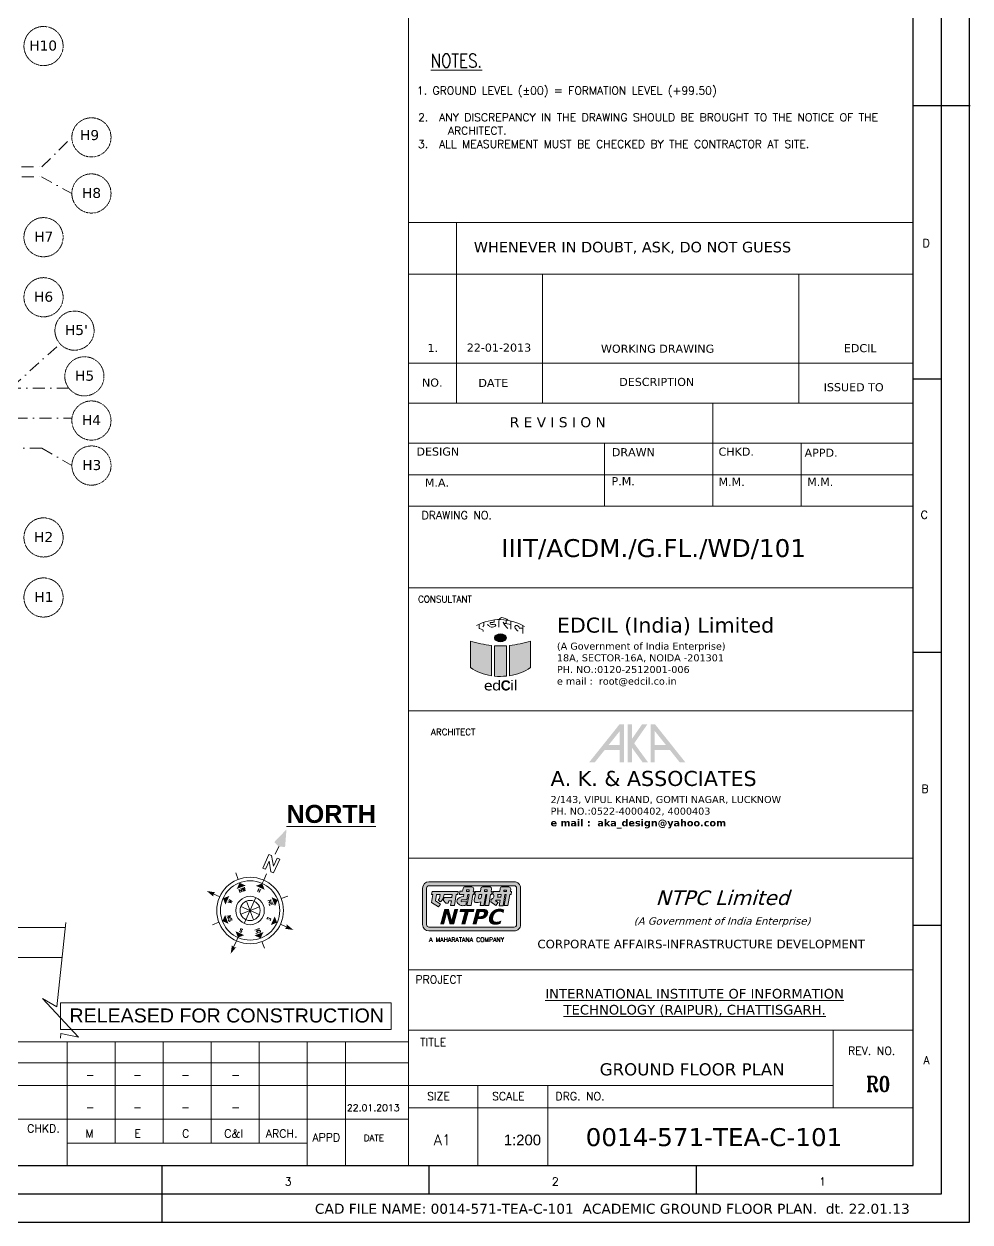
# Model space of a CAD drawing. Header units: millimetres. Extents: x -3092162 to 4513894, y -12317808 to 1849994.
# Drawn here: x -367335 to -320053, y -5918249 to -5858390 of the extents above; entities that cross this region are included whole.
import ezdxf
from ezdxf.enums import TextEntityAlignment as Align

# ---------------------------------------------------------------- set-up
doc = ezdxf.new("R2010")
doc.units = ezdxf.units.MM
doc.header["$LTSCALE"] = 2
doc.header["$MEASUREMENT"] = 0
doc.linetypes.add('DASHDOT', pattern=[1, 0.5, -0.25, 0, -0.25])
doc.linetypes.add('HIDDEN', pattern=[0.375, 0.25, -0.125])
for name, color, linetype, lineweight in [('D1', 10, 'Continuous', 5), ('GRID', 251, 'DASHDOT', 5), ('PROJ', 251, 'HIDDEN', 5), ('ST TEXT', 251, 'DASHDOT', 5), ('TEXT', 7, 'Continuous', 13)]:
    doc.layers.add(name, color=color, linetype=linetype, lineweight=lineweight)
doc.layers.add('formate', color=7, linetype='Continuous')
doc.layers.add('NORTH', color=1, linetype='Continuous')
doc.layers.add('ROAD', color=7, linetype='Continuous', lineweight=15, true_color=0x004a6a)
doc.styles.add('5555', font='romans.shx', dxfattribs={"height": 125})
doc.styles.add('arial', font='arial.ttf')
doc.styles.add('CUT-FILL', font='cut-fill.shx', dxfattribs={"oblique": 17})
doc.styles.add('INNER DIM', font='ARIALNB.TTF', dxfattribs={"height": 250})
doc.styles.add('ROMANS', font='ROMANS.SHX')
doc.styles.add('SIMPLEX', font='arial.ttf')
doc.styles.add('style2', font='verdana.ttf')
doc.styles.add('T', font='romans.shx', dxfattribs={"height": 200})
doc.styles.add('TE4MM', font='romant.shx')
doc.styles.add('TEXTT2MM', font='romans.shx')

# ---------------------------------------------------------------- blocks, each defined once
blk = doc.blocks.new('ntpc logo')
at = {"layer": 'D1', "ltscale": 100}
h = blk.add_hatch(color=152, dxfattribs=at)
edge = h.paths.add_edge_path(flags=16)
edge.add_line((-2576125.864683039, -7014821.601455078), (-2566775.449577328, -7014821.601455078))
edge.add_arc((-2566775.449577328, -7015091.485994888), 269.8845398128033, 0, 90, ccw=False)
edge.add_line((-2566505.565037515, -7015091.485994888), (-2566505.565037515, -7019093.978865271))
edge.add_arc((-2566775.449577328, -7019093.978865271), 269.8845398128033, -90, 0, ccw=False)
edge.add_line((-2566775.449577328, -7019363.863405083), (-2576125.864683039, -7019363.863405083))
edge.add_arc((-2576125.864683039, -7019093.978865271), 269.8845398128033, 180, 270, ccw=False)
edge.add_line((-2576395.749222851, -7019093.978865271), (-2576395.749222851, -7015091.485994888))
edge.add_arc((-2576125.864683039, -7015091.485994888), 269.8845398128033, 90, 180, ccw=False)
edge = h.paths.add_edge_path()
edge.add_line((-2576125.864683039, -7014391.485994888), (-2566775.449577328, -7014391.485994888))
edge.add_arc((-2566775.449577328, -7015091.485994888), 700, 0, 90, ccw=False)
edge.add_line((-2566075.449577328, -7015091.485994888), (-2566075.449577328, -7019093.978865271))
edge.add_arc((-2566775.449577328, -7019093.978865271), 700, -90, 0, ccw=False)
edge.add_line((-2566775.449577328, -7019793.978865272), (-2576125.864683039, -7019793.978865272))
edge.add_arc((-2576125.864683039, -7019093.978865271), 700, 180, 270, ccw=False)
edge.add_line((-2576825.864683038, -7019093.978865271), (-2576825.864683038, -7015091.485994888))
edge.add_arc((-2576125.864683039, -7015091.485994888), 700, 90, 180, ccw=False)
h = blk.add_hatch(color=152, dxfattribs=at)
edge = h.paths.add_edge_path()
edge.add_line((-2575283.341618345, -7015781.582158929), (-2575396.457593755, -7016469.881995534))
edge.add_line((-2575396.457593755, -7016469.881995534), (-2574856.467888192, -7016844.857214837))
edge.add_line((-2574856.467888192, -7016844.857214837), (-2575082.977993042, -7017149.081714099))
edge.add_line((-2575082.977993042, -7017149.081714099), (-2575859.491348834, -7016655.984804614))
edge.add_line((-2575859.491348834, -7016655.984804614), (-2575715.59299323, -7015786.617797365))
edge.add_line((-2575715.59299323, -7015786.617797365), (-2575849.292367445, -7015781.474252393))
edge.add_line((-2575849.292367445, -7015781.474252393), (-2575772.150980936, -7015448.956299547))
edge.add_line((-2575772.150980936, -7015448.956299547), (-2572904.672133998, -7015448.956299547))
edge.add_line((-2572904.672133998, -7015448.956299547), (-2572969.192741067, -7015771.187162442))
edge.add_line((-2572969.192741067, -7015771.187162442), (-2573133.76721348, -7015771.187162442))
edge.add_line((-2573133.76721348, -7015771.187162442), (-2573329.309502126, -7017006.501208653))
edge.add_line((-2573329.309502126, -7017006.501208653), (-2573745.891532884, -7017006.501208653))
edge.add_line((-2573745.891532884, -7017006.501208653), (-2573658.458446966, -7016472.327877058))
edge.add_line((-2573658.458446966, -7016472.327877058), (-2573956.732293607, -7016472.327877058))
edge.add_line((-2573956.732293607, -7016472.327877058), (-2574003.091299922, -7016754.827193356))
edge.add_line((-2574003.091299922, -7016754.827193356), (-2574275.682257057, -7016754.827193356))
edge.add_line((-2574275.682257057, -7016754.827193356), (-2574532.78930609, -7016456.897242135))
edge.add_line((-2574532.78930609, -7016456.897242135), (-2574486.52301778, -7016133.321503732))
edge.add_line((-2574486.52301778, -7016133.321503732), (-2573632.775557475, -7016133.321503732))
edge.add_line((-2573632.775557475, -7016133.321503732), (-2573565.55499831, -7015771.762663981))
edge.add_line((-2573565.55499831, -7015771.762663981), (-2574465.568746926, -7015771.762663981))
edge.add_arc((-2577237.16639777, -7015230.257815952), 2824.000892103816, 336.58028605533104, 348.9450148187173, ccw=False)
edge.add_arc((-2575187.76489814, -7016043.777387831), 623.8130570877476, 296.3774902374947, 330.31643876113185, ccw=False)
edge.add_line((-2574910.615207569, -7016602.643006032), (-2575100.501697437, -7016370.75185602))
edge.add_line((-2575100.501697437, -7016370.75185602), (-2574969.769299627, -7016229.43026018))
edge.add_line((-2574969.769299627, -7016229.43026018), (-2574902.919612513, -7015792.840407717))
edge.add_line((-2574902.919612513, -7015792.840407717), (-2575283.341618345, -7015781.582158929))
h = blk.add_hatch(color=152, dxfattribs=at)
edge = h.paths.add_edge_path(flags=16)
edge.add_line((-2572022.634550096, -7015449.230022117), (-2571702.108380439, -7015449.230022117))
edge.add_line((-2571702.108380439, -7015449.230022117), (-2571702.108380439, -7015339.201322269))
edge.add_arc((-2571763.570013266, -7015353.654740423), 63.13821034887554, 13.23332728271583, 77.9736730101995)
edge.add_line((-2571750.414465011, -7015291.902289812), (-2571952.817886592, -7015291.902289812))
edge.add_arc((-2571926.666838348, -7015391.224795926), 102.7075340200303, 104.7508710587801, 159.1279684534876)
edge.add_line((-2572022.634550096, -7015354.631957194), (-2572022.634550096, -7015449.230022117))
edge = h.paths.add_edge_path()
edge.add_line((-2572441.998121233, -7015438.07967986), (-2572732.390936794, -7015438.07967986))
edge.add_line((-2572732.390936794, -7015438.07967986), (-2572793.584825145, -7015779.028370872))
edge.add_line((-2572793.584825145, -7015779.028370872), (-2572284.006627711, -7015779.028370872))
edge.add_line((-2572284.006627711, -7015779.028370872), (-2572329.90204397, -7016008.006044357))
edge.add_arc((-2572367.80242143, -7016792.671332978), 785.5800747077037, 87.23468678849585, 148.6053650058812)
edge.add_arc((-2572640.323604403, -7016502.208177619), 415.3908428498246, 163.3861087338114, 238.1828472676382)
edge.add_arc((-2572445.638932844, -7016393.870736037), 619.6289886332332, 228.1155828101526, 263.6535535857789)
edge.add_arc((-2572409.647188975, -7015828.820815518), 1185.495099443431, 264.9435820311778, 287.0600346008786)
edge.add_line((-2572061.854269446, -7016962.151621562), (-2571996.395352528, -7016569.911356194))
edge.add_line((-2571996.395352528, -7016569.911356194), (-2572502.264829444, -7016599.621622971))
edge.add_arc((-2572483.244067829, -7016481.148243393), 119.990545632162, 81.96675854978639, 260.8790653862643, ccw=False)
edge.add_line((-2572466.475676567, -7016362.335146068), (-2571974.328465523, -7016368.485818729))
edge.add_line((-2571974.328465523, -7016368.485818729), (-2571868.908085154, -7015783.812227381))
edge.add_line((-2571868.908085154, -7015783.812227381), (-2571731.77814448, -7015783.812227381))
edge.add_line((-2571731.77814448, -7015783.812227381), (-2571954.115938769, -7017008.803214792))
edge.add_line((-2571954.115938769, -7017008.803214792), (-2571505.453475641, -7017008.803214792))
edge.add_line((-2571505.453475641, -7017008.803214792), (-2571314.917959676, -7015779.100308557))
edge.add_line((-2571314.917959676, -7015779.100308557), (-2571217.378610389, -7015793.703660022))
edge.add_line((-2571217.378610389, -7015793.703660022), (-2571150.158051239, -7015445.812981745))
edge.add_line((-2571150.158051239, -7015445.812981745), (-2571264.66479683, -7015445.812981745))
edge.add_line((-2571264.66479683, -7015445.812981745), (-2571211.81552963, -7015174.140288083))
edge.add_arc((-2571460.977208772, -7015178.004125069), 249.1916362736287, 0.8884344075743476, 79.20662812646783)
edge.add_line((-2571414.311669232, -7014933.220957738), (-2572152.90335785, -7014933.220957738))
edge.add_arc((-2572140.843850292, -7015167.29194745), 234.3814411306548, 92.94931252138252, 172.1267843685948)
edge.add_line((-2572373.015919836, -7015135.186027898), (-2572441.998121233, -7015438.07967986))
h = blk.add_hatch(color=152, dxfattribs=at)
edge = h.paths.add_edge_path(flags=16)
edge.add_line((-2570323.484250606, -7015784.855323917), (-2570609.612037586, -7015784.855323917))
edge.add_line((-2570609.612037586, -7015784.855323917), (-2570673.21659425, -7016157.384661696))
edge.add_arc((-2570527.797411177, -7016127.389154461), 148.4805349523087, 191.6548990530616, 357.265632891615)
edge.add_line((-2570379.485930236, -7016134.472506803), (-2570323.484250606, -7015784.855323917))
edge = h.paths.add_edge_path()
edge.add_line((-2569288.287639574, -7015456.351853615), (-2569205.026864231, -7015456.351853615))
edge.add_line((-2569205.026864231, -7015456.351853615), (-2569260.56495379, -7015797.912015004))
edge.add_line((-2569260.56495379, -7015797.912015004), (-2569362.183895649, -7015793.272033874))
edge.add_line((-2569362.183895649, -7015793.272033874), (-2569546.87817681, -7017007.220585575))
edge.add_line((-2569546.87817681, -7017007.220585575), (-2569985.619812579, -7017007.220585575))
edge.add_line((-2569985.619812579, -7017007.220585575), (-2569771.719357432, -7015788.308333128))
edge.add_line((-2569771.719357432, -7015788.308333128), (-2569899.484778837, -7015788.308333128))
edge.add_line((-2569899.484778837, -7015788.308333128), (-2570094.007169352, -7017006.860897114))
edge.add_line((-2570094.007169352, -7017006.860897114), (-2570521.622643606, -7017006.860897114))
edge.add_line((-2570521.622643606, -7017006.860897114), (-2570443.832231001, -7016599.225965663))
edge.add_arc((-2570868.263453934, -7015465.877578455), 1210.215034524285, 263.5188098599631, 290.5305816122048, ccw=False)
edge.add_arc((-2570984.005561289, -7016484.706668189), 184.8326914429903, 155.3630113151073, 263.51880985990687, ccw=False)
edge.add_line((-2571152.012411491, -7016407.655891998), (-2571035.651305632, -7015784.351760073))
edge.add_line((-2571035.651305632, -7015784.351760073), (-2571109.362125681, -7015784.351760073))
edge.add_line((-2571109.362125681, -7015784.351760073), (-2571060.314296992, -7015444.661978675))
edge.add_line((-2571060.314296992, -7015444.661978675), (-2570458.945267067, -7015444.661978675))
edge.add_line((-2570458.945267067, -7015444.661978675), (-2570426.308526621, -7015115.726882217))
edge.add_arc((-2570200.80259199, -7015169.683964902), 231.8712861172952, 80.77688490008529, 166.5437544848484, ccw=False)
edge.add_line((-2570163.63839683, -7014940.810384243), (-2569420.503525586, -7014940.810384243))
edge.add_arc((-2569533.569619609, -7015206.308849895), 288.5712682893609, 9.067257671460311, 66.93261748695443, ccw=False)
edge.add_line((-2569248.604330168, -7015160.831815078), (-2569288.287639574, -7015456.351853615))
edge = h.paths.add_edge_path(flags=16)
edge.add_line((-2570048.297189103, -7015449.230022117), (-2569727.771019445, -7015449.230022117))
edge.add_line((-2569727.771019445, -7015449.230022117), (-2569727.771019445, -7015339.201322269))
edge.add_arc((-2569789.232652272, -7015353.654740423), 63.13821034887554, 13.23332728271583, 77.9736730101995)
edge.add_line((-2569776.077104018, -7015291.902289812), (-2569978.480525599, -7015291.902289812))
edge.add_arc((-2569952.329477355, -7015391.224795926), 102.7075340200303, 104.7508710587801, 159.1279684534876)
edge.add_line((-2570048.297189103, -7015354.631957194), (-2570048.297189103, -7015449.230022117))
h = blk.add_hatch(color=152, dxfattribs=at)
edge = h.paths.add_edge_path(flags=16)
edge.add_line((-2568605.79034859, -7015780.323249322), (-2568210.069870682, -7015780.323249322))
edge.add_line((-2568210.069870682, -7015780.323249322), (-2568254.574516744, -7016086.633941656))
edge.add_line((-2568254.574516744, -7016086.633941656), (-2568591.2336206, -7016086.633941656))
edge.add_arc((-2568906.095320067, -7015948.095802988), 343.9923046477833, 336.2506593500872, 389.1909532323077)
edge = h.paths.add_edge_path(flags=16)
edge.add_line((-2567921.531415359, -7015451.020290806), (-2567601.005245701, -7015451.020290806))
edge.add_line((-2567601.005245701, -7015451.020290806), (-2567601.005245701, -7015340.991590961))
edge.add_arc((-2567662.466878529, -7015355.445009112), 63.13821034887554, 13.23332728271583, 77.9736730101995)
edge.add_line((-2567649.311330275, -7015293.692558503), (-2567851.714751856, -7015293.692558503))
edge.add_arc((-2567825.563703611, -7015393.015064614), 102.7075340200303, 104.7508710587801, 159.1279684534876)
edge.add_line((-2567921.531415359, -7015356.422225884), (-2567921.531415359, -7015451.020290806))
edge = h.paths.add_edge_path()
edge.add_line((-2568350.53765981, -7015445.453293283), (-2569068.731385664, -7015445.453293283))
edge.add_line((-2569068.731385664, -7015445.453293283), (-2569124.733065293, -7015786.401984295))
edge.add_line((-2569124.733065293, -7015786.401984295), (-2569046.386344613, -7015780.826813166))
edge.add_arc((-2569396.238545445, -7015939.342404854), 384.0882128303634, -75.84141776891482, 24.37494860631699, ccw=False)
edge.add_line((-2569302.288059474, -7016311.762948624), (-2569345.865525426, -7016602.678974879))
edge.add_line((-2569345.865525426, -7016602.678974879), (-2568769.344922872, -7016990.171352578))
edge.add_line((-2568769.344922872, -7016990.171352578), (-2568537.271737248, -7016678.717115273))
edge.add_line((-2568537.271737248, -7016678.717115273), (-2568838.234406264, -7016486.787353142))
edge.add_line((-2568838.234406264, -7016486.787353142), (-2568747.556189911, -7016414.346097349))
edge.add_line((-2568747.556189911, -7016414.346097349), (-2568297.966546656, -7016414.346097349))
edge.add_line((-2568297.966546656, -7016414.346097349), (-2568410.340777965, -7017015.493420143))
edge.add_line((-2568410.340777965, -7017015.493420143), (-2567986.15587017, -7017015.493420143))
edge.add_line((-2567986.15587017, -7017015.493420143), (-2567779.487420009, -7015769.748408606))
edge.add_line((-2567779.487420009, -7015769.748408606), (-2567648.940458224, -7015769.748408606))
edge.add_line((-2567648.940458224, -7015769.748408606), (-2567862.840913371, -7017004.630828663))
edge.add_line((-2567862.840913371, -7017004.630828663), (-2567449.504013063, -7017004.630828663))
edge.add_line((-2567449.504013063, -7017004.630828663), (-2567231.89483741, -7015787.840738132))
edge.add_line((-2567231.89483741, -7015787.840738132), (-2567119.520606102, -7015787.840738132))
edge.add_line((-2567119.520606102, -7015787.840738132), (-2567057.677691669, -7015442.719660987))
edge.add_line((-2567057.677691669, -7015442.719660987), (-2567180.992648468, -7015442.719660987))
edge.add_line((-2567180.992648468, -7015442.719660987), (-2567130.183177547, -7015174.751758467))
edge.add_arc((-2567487.102554435, -7015287.597556047), 374.3335619867124, 17.54518712035093, 68.73124493414518)
edge.add_line((-2567351.315637679, -7014938.76016002), (-2568080.728243054, -7014938.76016002))
edge.add_arc((-2568068.755774636, -7015169.926891911), 231.4765602243103, 92.96478454996307, 172.3126199862274)
edge.add_line((-2568298.151982681, -7015138.962756722), (-2568350.53765981, -7015445.453293283))
at = {"layer": 'D1', "color": 152, "ltscale": 100}
for points in [[(-2576125.864683039, -7014391.485994888), (-2566775.449577328, -7014391.485994888, -0.4142135623730951), (-2566075.449577328, -7015091.485994888), (-2566075.449577328, -7019093.978865271, -0.4142135623730951), (-2566775.449577328, -7019793.978865272), (-2576125.864683039, -7019793.978865272, -0.4142135623730951), (-2576825.864683038, -7019093.978865271), (-2576825.864683038, -7015091.485994888, -0.4142135623730951)], [(-2576125.864683039, -7014821.601455078), (-2566775.449577328, -7014821.601455078, -0.4142135623730951), (-2566505.565037515, -7015091.485994888), (-2566505.565037515, -7019093.978865271, -0.4142135623730951), (-2566775.449577328, -7019363.863405083), (-2576125.864683039, -7019363.863405083, -0.4142135623730951), (-2576395.749222851, -7019093.978865271), (-2576395.749222851, -7015091.485994888, -0.4142135623730951)], [(-2570323.484250606, -7015784.855323917), (-2570609.612037586, -7015784.855323917), (-2570673.21659425, -7016157.384661696, 0.8817018337329301), (-2570379.485930236, -7016134.472506803)]]:
    blk.add_lwpolyline(points, format="xyb", close=True, dxfattribs=at)
for points in [[(-2575283.341618345, -7015781.582158929), (-2575396.457593755, -7016469.881995534), (-2574856.467888192, -7016844.857214837), (-2575082.977993042, -7017149.081714099), (-2575859.491348834, -7016655.984804614), (-2575715.59299323, -7015786.617797365), (-2575849.292367445, -7015781.474252393), (-2575772.150980936, -7015448.956299547), (-2572904.672133998, -7015448.956299547), (-2572969.192741067, -7015771.187162442), (-2573133.76721348, -7015771.187162442), (-2573329.309502126, -7017006.501208653), (-2573745.891532884, -7017006.501208653), (-2573658.458446966, -7016472.327877058), (-2573956.732293607, -7016472.327877058), (-2574003.091299922, -7016754.827193356), (-2574275.682257057, -7016754.827193356), (-2574532.78930609, -7016456.897242135), (-2574486.52301778, -7016133.321503732), (-2573632.775557475, -7016133.321503732), (-2573565.55499831, -7015771.762663981), (-2574465.568746926, -7015771.762663981, -0.0540037141668831), (-2574645.81256348, -7016352.695495343, -0.1491786749444704), (-2574910.615207569, -7016602.643006032), (-2575100.501697437, -7016370.75185602), (-2574969.769299627, -7016229.43026018), (-2574902.919612513, -7015792.840407717), (-2575283.341618345, -7015781.582158929)], [(-2572441.998121233, -7015438.07967986), (-2572732.390936794, -7015438.07967986), (-2572793.584825145, -7015779.028370872), (-2572284.006627711, -7015779.028370872), (-2572329.90204397, -7016008.006044357, 0.2743696657336536), (-2573038.373242724, -7016383.439335927, 0.3384654645855677), (-2572859.321896093, -7016855.180273628, 0.1563185421657423), (-2572514.132735061, -7017009.702435946, 0.0968019046022313), (-2572061.854269446, -7016962.151621562), (-2571996.395352528, -7016569.911356194), (-2572502.264829444, -7016599.621622971, -0.990552851352858), (-2572466.475676567, -7016362.335146068), (-2571974.328465523, -7016368.485818729), (-2571868.908085154, -7015783.812227381), (-2571731.77814448, -7015783.812227381), (-2571954.115938769, -7017008.803214792), (-2571505.453475641, -7017008.803214792), (-2571314.917959676, -7015779.100308557), (-2571217.378610389, -7015793.703660022), (-2571150.158051239, -7015445.812981745), (-2571264.66479683, -7015445.812981745), (-2571211.81552963, -7015174.140288083, 0.3556818271789464), (-2571414.311669232, -7014933.220957738), (-2572152.90335785, -7014933.220957738, 0.3599111184762827), (-2572373.015919836, -7015135.186027898), (-2572441.998121233, -7015438.07967986)], [(-2572022.634550096, -7015449.230022117), (-2571702.108380439, -7015449.230022117), (-2571702.108380439, -7015339.201322269, 0.2902446171288626), (-2571750.414465011, -7015291.902289812), (-2571952.817886592, -7015291.902289812, 0.2418196832702742), (-2572022.634550096, -7015354.631957194), (-2572022.634550096, -7015449.230022117)], [(-2569288.287639574, -7015456.351853615), (-2569205.026864231, -7015456.351853615), (-2569260.56495379, -7015797.912015004), (-2569362.183895649, -7015793.272033874), (-2569546.87817681, -7017007.220585575), (-2569985.619812579, -7017007.220585575), (-2569771.719357432, -7015788.308333128), (-2569899.484778837, -7015788.308333128), (-2570094.007169352, -7017006.860897114), (-2570521.622643606, -7017006.860897114), (-2570443.832231001, -7016599.225965663, -0.1184098834518326), (-2571004.868925438, -7016668.358087627, -0.510382032644153), (-2571152.012411491, -7016407.655891998), (-2571035.651305632, -7015784.351760073), (-2571109.362125681, -7015784.351760073), (-2571060.314296992, -7015444.661978675), (-2570458.945267067, -7015444.661978675), (-2570426.308526621, -7015115.726882217, -0.3927358845996722), (-2570163.63839683, -7014940.810384243), (-2569420.503525586, -7014940.810384243, -0.2579909084989232), (-2569248.604330168, -7015160.831815078), (-2569288.287639574, -7015456.351853615)], [(-2570609.612037586, -7015784.855323917), (-2570323.484250606, -7015784.855323917), (-2570379.485930236, -7016134.472506803, -0.8817018337329308), (-2570673.21659425, -7016157.384661696), (-2570609.612037586, -7015784.855323917)], [(-2570048.297189103, -7015449.230022117), (-2569727.771019445, -7015449.230022117), (-2569727.771019445, -7015339.201322269, 0.2902446171288626), (-2569776.077104018, -7015291.902289812), (-2569978.480525599, -7015291.902289812, 0.2418196832702742), (-2570048.297189103, -7015354.631957194), (-2570048.297189103, -7015449.230022117)], [(-2568350.53765981, -7015445.453293283), (-2569068.731385664, -7015445.453293283), (-2569124.733065293, -7015786.401984295), (-2569046.386344613, -7015780.826813166, -0.4674575237597808), (-2569302.288059474, -7016311.762948624), (-2569345.865525426, -7016602.678974879), (-2568769.344922872, -7016990.171352578), (-2568537.271737248, -7016678.717115273), (-2568838.234406264, -7016486.787353142), (-2568747.556189911, -7016414.346097349), (-2568297.966546656, -7016414.346097349), (-2568410.340777965, -7017015.493420143), (-2567986.15587017, -7017015.493420143), (-2567779.487420009, -7015769.748408606), (-2567648.940458224, -7015769.748408606), (-2567862.840913371, -7017004.630828663), (-2567449.504013063, -7017004.630828663), (-2567231.89483741, -7015787.840738132), (-2567119.520606102, -7015787.840738132), (-2567057.677691669, -7015442.719660987), (-2567180.992648468, -7015442.719660987), (-2567130.183177547, -7015174.751758467, 0.2271304523182552), (-2567351.315637679, -7014938.76016002), (-2568080.728243054, -7014938.76016002, 0.3607509854934151), (-2568298.151982681, -7015138.962756722), (-2568350.53765981, -7015445.453293283), (-2569068.731385664, -7015445.453293283)], [(-2568605.79034859, -7015780.323249322), (-2568210.069870682, -7015780.323249322), (-2568254.574516744, -7016086.633941656), (-2568591.2336206, -7016086.633941656, 0.2351937987507339), (-2568605.79034859, -7015780.323249322, -37.59012274014271)], [(-2567921.531415359, -7015451.020290806), (-2567601.005245701, -7015451.020290806), (-2567601.005245701, -7015340.991590961, 0.2902446171288626), (-2567649.311330275, -7015293.692558503), (-2567851.714751856, -7015293.692558503, 0.2418196832702742), (-2567921.531415359, -7015356.422225884), (-2567921.531415359, -7015451.020290806)]]:
    blk.add_lwpolyline(points, format="xyb", dxfattribs=at)
at = {"layer": 'D1', "color": 152, "ltscale": 100, "insert": (-2575108.892677569, -7017375.82931914), "char_height": 1700, "attachment_point": 1, "style": 'INNER DIM'}
blk.add_mtext_dynamic_manual_height_columns('{\\fVerdana|b1|i1|c0|p34;NTPC}', width=5921.250440716743, gutter_width=1325, heights=[0], dxfattribs=at)
blk = doc.blocks.new('sdfs')
at = {"layer": 'formate', "color": 0}
for p, q in [((-2732081.933823399, -7758880.890261786), (-2732081.933823399, -7666596.277577904)), ((-2733180.184038838, -7757782.640047077), (-2733180.184038838, -7667694.527792613)), ((-2734278.434254276, -7756684.389832368), (-2734278.434254276, -7668792.778007322)), ((-2734262.121220589, -7715550.26152635), (-2733163.87100515, -7715550.26152635)), ((-2733485.310092586, -7715550.261526698), (-2732065.620789711, -7715550.261526698)), ((-2734278.434254276, -7726155.232690115), (-2733180.184038838, -7726155.232690115)), ((-2734278.434254276, -7736760.203853881), (-2733180.184038838, -7736760.203853881)), ((-2734262.121220589, -7747365.175017647), (-2733180.184038838, -7747365.175017647)), ((-2856152.064259214, -7756684.389832368), (-2734278.434254276, -7756684.389832368)), ((-2763444.584865906, -7756684.389832368), (-2763444.584865906, -7757782.640047077)), ((-2753074.156307199, -7756684.389832368), (-2753074.156307199, -7757782.640047077)), ((-2742703.72774849, -7756684.389832368), (-2742703.72774849, -7757782.640047077)), ((-2861643.315336407, -7757782.640047077), (-2733180.184038838, -7757782.640047077)), ((-2763444.584865906, -7757782.640047077), (-2763444.584865906, -7758880.890261786)), ((-2862741.565551846, -7758880.890261786), (-2732081.933823399, -7758880.890261786))]:
    blk.add_line(p, q, dxfattribs=at)
at = {"layer": 'formate', "color": 0, "style": '5555'}
for s, p in [('D', (-2733768.348374391, -7721040.893499237)), ('C', (-2733843.904436978, -7731587.691154611)), ('B', (-2733815.519997826, -7742217.931068267)), ('A', (-2733758.160365694, -7752759.927168312)), ('3', (-2758537.416506562, -7757465.721799762)), ('2', (-2748166.987947854, -7757465.721799762)), ('1', (-2737796.559389146, -7757465.721799762))]:
    blk.add_text(s, height=310.7244509905577, dxfattribs=at).set_placement(p, align=Align.CENTER)

msp = doc.modelspace()

# ---------------------------------------------------------------- hatches: boundary and pattern name
at = {"lineweight": 18}
h = msp.add_hatch(color=256, dxfattribs=at)
edge = h.paths.add_edge_path()
edge.add_ellipse((-343520.2397001301, -5889061.986054992), major_axis=(-297.1894594999925, 0), ratio=0.6637487077916786, start_angle=0, end_angle=360)
for points in [[(-345025.2702361186, -5890548.762135124, 0.1047735975010983), (-343977.0187825587, -5890952.7058743), (-343977.0187825587, -5889450.853530025, -0.036159168358009), (-345025.2702361111, -5889223.479819631)], [(-343817.429159629, -5890976.691377258, 0.0557270296601142), (-343223.5123727423, -5890969.026135063), (-343223.512372746, -5889453.300432777, -0.032363745234018), (-343817.429159629, -5889457.742888307)], [(-342015.5275217769, -5889223.479819631, -0.036159168358009), (-343063.7789753292, -5889450.853530025), (-343063.7789753292, -5890952.7058743, 0.1047735975010983), (-342015.5275217731, -5890548.762135124)]]:
    msp.add_hatch(color=256, dxfattribs=at).paths.add_polyline_path(points)
h = msp.add_hatch(color=256, dxfattribs=at)
h.paths.add_polyline_path([(-337355.2101484117, -5893385.380100584), (-337574.530798423, -5893385.380100584), (-339090.6547061641, -5895284.587346887), (-338807.8571104471, -5895284.587346887), (-338307.8069636066, -5894658.188107347), (-337559.2374081638, -5894658.188107347), (-337559.2374081638, -5895284.587346887), (-337355.2101484117, -5895284.587346887)])
h.paths.add_polyline_path([(-337559.2374081638, -5893720.475353574), (-337559.2374081638, -5894413.562009906), (-338112.5236551528, -5894413.562009906)], flags=16)
h.paths.add_polyline_path([(-336181.3294532885, -5893385.380100584), (-336447.1299863857, -5893385.380100584), (-336952.0870400359, -5894112.7196208), (-336952.0870400359, -5893385.380100584), (-337156.1142993559, -5893385.380100584), (-337156.1142993559, -5895284.587346887), (-336952.0870400359, -5895284.587346887), (-336952.0870400359, -5894549.184342718), (-336414.1631543775, -5895284.587346887), (-336142.4337388006, -5895284.587346887), (-336838.8626052056, -5894332.490044689)])
h.paths.add_polyline_path([(-335791.7193959941, -5893385.380100584), (-336011.0400460054, -5893385.380100584), (-336011.0400460054, -5895284.587346887), (-335807.0127866854, -5895284.587346887), (-335807.0127866854, -5894658.188107347), (-335058.4432308105, -5894658.188107347), (-334558.3930839699, -5895284.587346887), (-334275.5954882604, -5895284.587346887)])
h.paths.add_polyline_path([(-335807.0127866854, -5894413.562009906), (-335807.0127866854, -5893720.475353574), (-335253.7265392606, -5894413.562009906)], flags=16)

# ---------------------------------------------------------------- linework, layer by layer
for p, q in [((-343597.5312959728, -5888227.192570781), (-343597.531295969, -5888535.606114959)), ((-343243.538097619, -5888170.528016901), (-343243.538097619, -5888309.081457233)), ((-342994.9110209596, -5888216.794975614), (-342994.9110209596, -5888628.206980323)), ((-344593.5030209263, -5888388.334381914), (-344593.5030209263, -5888550.466895675)), ((-344567.4557746936, -5888591.087256288), (-344403.7207666253, -5888666.262215948)), ((-344351.8849479844, -5888441.094360208), (-344404.1828987402, -5888505.797767019)), ((-344351.8849479844, -5888287.347154474), (-344351.8849479844, -5888441.094360208)), ((-343265.7695795399, -5888347.722455597), (-342994.9110209596, -5888401.630876398)), ((-342410.0058102709, -5888442.959258651), (-342410.0058102746, -5888837.323282337)), ((-343817.429159629, -5889457.742889261), (-343817.429159629, -5890976.691376543)), ((-343223.512372746, -5889453.300433731), (-343223.5123727423, -5890969.026134586)), ((-365178.0736841996, -5914309.423366403), (-353178.0022515383, -5914309.423366403))]:
    msp.add_line(p, q, dxfattribs=at)
msp.add_lwpolyline([(-343833.9118716222, -5888166.52826724), (-343833.9118716222, -5888272.823060608, -0.1477963604583256), (-343987.7636017007, -5888292.320353841, 0.6910099298631874), (-344024.6842678365, -5888370.958236789, 0.2069372469494079), (-343822.045008133, -5888384.001074648)], format="xyb", dxfattribs=at)
for points in [[(-343977.0187825587, -5889450.853530025, -0.036159168358009), (-345025.2702361111, -5889223.479819631), (-345025.2702361186, -5890548.762135124, 0.1047735975010983), (-343977.0187825587, -5890952.7058743)], [(-343063.7789753292, -5889450.853530025, 0.036159168358009), (-342015.5275217769, -5889223.479819631), (-342015.5275217731, -5890548.762135124, -0.1047735975010983), (-343063.7789753292, -5890952.7058743)]]:
    msp.add_lwpolyline(points, format="xyb", close=True, dxfattribs=at)
for centre, radius, start, end in [((-343554.7514273737, -5890534.074070072), 2383.947080574101, 58.93478235935161, 119.1562855736482), ((-343429.8311914121, -5888213.584992027), 168.2512741951974, 104.3531195971746, 184.6389478944519), ((-343488.2574923103, -5888570.352038478), 520.0352587429559, 47.48260094385825, 88.15787989782918), ((-344548.8059207861, -5888550.466895675), 44.69710014328767, 180, 245.3389269691018), ((-344449.6527315852, -5888715.454289531), 67.30234404848699, 333.1130459673033, 46.96288067576129), ((-343889.8729430129, -5888208.468932962), 329.3634050171023, 211.8734268946382, 238.7962224540634), ((-343931.871765091, -5888287.453024959), 240.0990557217534, 237.6035679590759, 309.4050196149865), ((-343808.8166766119, -5888432.347380495), 50.12338817713743, 305.8554261193232, 105.3025136862242), ((-342684.0167624381, -5887966.553515768), 775.4874860654394, 204.0348877460551, 233.0531046029487), ((-343258.3963989828, -5888201.32233653), 156.5111799971233, 211.202011842918, 254.5224420657673), ((-343288.2351977628, -5888309.081457233), 44.69710014328767, 254.5224420657673, 0), ((-342724.5292113525, -5888521.51522479), 80.95617442409197, 115.7991680424861, 216.7256039387726), ((-342427.6123598133, -5888361.222537374), 417.6829782916807, 209.978085249508, 240.2442249982988), ((-342726.7483000745, -5888600.596119976), 155.5125727720462, 3.658145514679219, 102.2568618985092), ((-342492.063697501, -5888737.160416221), 166.6636856600682, 60.50443684435881, 118.4858603982256), ((-343554.7514273737, -5884872.502088642), 4592.75873322705, 266.7212425079069, 274.1358780954365), ((-343554.7514273737, -5888316.731286144), 2672.898665713239, 264.360183879718, 277.1186814732928)]:
    msp.add_arc(centre, radius, start, end, dxfattribs=at)
msp.add_ellipse((-343520.2397001301, -5889061.986054992), major_axis=(297.1894595008502, 7.74666734336514e-10), ratio=0.6637487077766056, start_param=3.141592653585866, end_param=9.424777960765452, dxfattribs=at)
at = {"layer": 'formate', "lineweight": 18}
for p, q in [((-348114.6539034498, -5802276.530557489), (-348114.6539161158, -5915421.324601984)), ((-322902.0516466749, -5868310.569398021), (-348114.6539161158, -5868310.569398021)), ((-345720.9374741492, -5868310.569398021), (-345720.9374741492, -5877336.538608408)), ((-322902.0516466749, -5870891.057661628), (-348114.6539161158, -5870891.057661628)), ((-341412.2337160398, -5870891.057661628), (-341412.2337160398, -5877336.538608408)), ((-328604.5740574774, -5870891.057661628), (-328604.5740574774, -5877336.538608408)), ((-322902.0516466749, -5875336.526702976), (-348114.6539161158, -5875336.526702976)), ((-322902.0516466749, -5877336.538608408), (-348114.6539161158, -5877336.538608408)), ((-332913.2778155868, -5877336.538608408), (-332913.2778155868, -5882481.335700845)), ((-322902.0516466749, -5879336.550513601), (-348114.6539161158, -5879336.550513601)), ((-338322.9712779586, -5882481.335700845), (-338322.9712779586, -5879336.550513601)), ((-328486.3451140736, -5882481.335700845), (-328486.3451140736, -5879336.550513601)), ((-322902.0516466749, -5880908.943107462), (-348114.6539161158, -5880908.943107462)), ((-322902.0516466749, -5882481.335700845), (-348114.6539161158, -5882481.335700845)), ((-322902.0516466749, -5886567.287924623), (-348114.6539161158, -5886567.287924623)), ((-322902.0516466749, -5892709.841379022), (-348114.6539161158, -5892709.841379022)), ((-348114.6539161158, -5900069.894451475), (-322902.0516466749, -5900069.894451475)), ((-348114.6539161158, -5905655.682558155), (-322902.0516466749, -5905655.682558155)), ((-351260.8377767679, -5915400.364707803), (-351260.8377767679, -5909224.486703014)), ((-348114.6539161158, -5908655.700416422), (-322902.0516466749, -5908655.700416422)), ((-326902.0754575644, -5912547.075605487), (-326902.0754575644, -5908655.700416422)), ((-384177.2623581131, -5909245.446597433), (-348114.6539161158, -5909245.446597433)), ((-365178.0736841996, -5915421.32460246), (-365178.0736841996, -5909245.446597433)), ((-362778.0593976666, -5914309.423366403), (-362778.0593976666, -5909245.446597433)), ((-360378.0451111336, -5914309.423366403), (-360378.0451111336, -5909245.446597433)), ((-357978.0308246043, -5914309.423366403), (-357978.0308246043, -5909245.446597433)), ((-355578.0165380713, -5914309.423366403), (-355578.0165380713, -5909245.446597433)), ((-353178.0022515383, -5915421.32460246), (-353178.0022515383, -5909245.446597433)), ((-384177.2623581131, -5910295.525976991), (-348114.6539161158, -5910295.525976991)), ((-384177.2623581131, -5911421.300791359), (-348114.6539161158, -5911421.300791359)), ((-326902.0754575644, -5911421.30079112), (-348114.6539161158, -5911421.30079112)), ((-344655.6036901128, -5915421.324601984), (-344655.6036901128, -5911421.30079112)), ((-341154.700458682, -5915421.324601984), (-341154.700458682, -5911421.30079112)), ((-348114.6539161158, -5912547.075605487), (-322902.0516466749, -5912547.075605487)), ((-384177.2623581131, -5913106.109971857), (-348114.6539161158, -5913106.109971857)), ((-342744.4388187294, -5915421.324601984), (-348114.6539161158, -5915421.324601984))]:
    msp.add_line(p, q, dxfattribs=at)
msp.add_lwpolyline([(-365505.7552069378, -5907292.152243709), (-348975.3726285164, -5907292.152243709), (-348975.3726285164, -5908630.439829921), (-365505.7552069378, -5908630.439829921)], close=True, dxfattribs=at)
at = {"layer": 'GRID', "color": 6, "ltscale": 600}
for p, q in [((-366440.8773881306, -5865531.198560842), (-364940.2380762643, -5864058.87813758)), ((-461068.5263101652, -5865531.198560842), (-366441.1043167038, -5865531.198560846)), ((-461044.4809834983, -5866031.198560842), (-366465.1496433651, -5866031.198560842)), ((-366464.9227147976, -5866031.198560842), (-364940.2380762643, -5866859.630405886)), ((-367932.168880294, -5876530.458428229), (-365528.8155948785, -5874373.082108055)), ((-365097.3291770472, -5876581.198560915), (-461068.5263101605, -5876581.198560915)), ((-462570.0263101651, -5878081.198560842), (-364939.6043167015, -5878081.198560846)), ((-366441.1043167001, -5879581.198560845), (-461068.5263101652, -5879581.198560845)), ((-366440.8773881306, -5879581.198560845), (-364939.3773881307, -5880452.888276295))]:
    msp.add_line(p, q, dxfattribs=at)
at = {"layer": 'NORTH', "linetype": 'ByBlock', "lineweight": 18}
for p, q in [((-354772.2726039672, -5899872.863997611), (-354602.4050179181, -5899494.531143396)), ((-355402.1270770603, -5900563.24065033), (-355096.3654221733, -5899882.241512768)), ((-355082.47025661, -5900215.793498771), (-355265.9272495386, -5900624.392981309)), ((-355096.3654221733, -5899882.241512768), (-354960.1655946635, -5899943.393843753)), ((-354993.5275945184, -5900746.697643263), (-355082.47025661, -5900215.793498771)), ((-354960.1655946635, -5899943.393843753), (-354871.2229325657, -5900474.297988233)), ((-354871.2229325657, -5900474.297988233), (-354687.7659396424, -5900065.698505709)), ((-354551.5661121268, -5900126.850836681), (-354857.3277670076, -5900807.849974235)), ((-354687.7659396424, -5900065.698505709), (-354551.5661121268, -5900126.850836681)), ((-356625.2771607864, -5901128.841194316), (-356750.1239519687, -5900800.53199204)), ((-355265.9272495386, -5900624.392981309), (-355402.1270770603, -5900563.24065033)), ((-355352.9446186788, -5901166.149584316), (-355209.0749680798, -5900845.719908411)), ((-354857.3277670076, -5900807.849974235), (-354993.5275945184, -5900746.697643263)), ((-355352.9446186788, -5901166.149584316), (-355427.4761501385, -5901332.147863811)), ((-357551.3331447984, -5902002.135147176), (-357871.7628206968, -5901858.265496593)), ((-355828.2354911641, -5902224.727954379), (-355742.9445242214, -5902034.766021607)), ((-354479.6506658046, -5902092.205568326), (-354151.3414635315, -5901967.358777136)), ((-356504.032191949, -5902862.021144364), (-355564.2600086586, -5902504.652113259)), ((-355564.2600086586, -5902504.652113259), (-356504.032191949, -5902862.021144364)), ((-356492.7547747211, -5902477.426019675), (-355575.5374258816, -5902889.247237951)), ((-355575.5374258816, -5902889.247237951), (-356492.7547747211, -5902477.426019675)), ((-356240.0567094387, -5903141.945303245), (-355828.2354911641, -5902224.727954379)), ((-355828.2354911641, -5902224.727954379), (-356240.0567094387, -5903141.945303245)), ((-355855.4615847334, -5903153.222720454), (-356212.8306158739, -5902213.450537169)), ((-356212.8306158739, -5902213.450537169), (-355855.4615847334, -5903153.222720454)), ((-356240.0567094387, -5903141.945303245), (-356325.3476763814, -5903331.907236018)), ((-357588.6415348031, -5903274.467689295), (-357916.9507370712, -5903399.314480474)), ((-354516.9590557994, -5903364.538110425), (-354196.5293799058, -5903508.407761031)), ((-356715.3475819186, -5904200.523673299), (-356859.2172325229, -5904520.953349214)), ((-356715.3475819186, -5904200.523673299), (-356640.8160504642, -5904034.525393813)), ((-355443.015039822, -5904237.832063306), (-355318.1682486334, -5904566.141265572))]:
    msp.add_line(p, q, dxfattribs=at)
for radius in [1663.097106776957, 1481.134533763624, 710.9445762070568, 502.7137308730099]:
    msp.add_circle((-356034.1461003019, -5902683.336628811), radius, dxfattribs=at)
for points in [[(-354214.1362498195, -5898629.770333806), (-354824.1091749043, -5899265.102052174), (-354602.4050179181, -5899494.531143396)], [(-354602.4050179181, -5899494.531143396), (-354283.6336689127, -5899507.770032236), (-354214.1362498195, -5898629.770333806)], [(-356560.6004029996, -5901298.921454718), (-356254.8612867044, -5901436.195194148), (-356697.8741424138, -5901604.660570997)], [(-355427.4761501385, -5901332.147863811), (-355308.3531397698, -5901645.405258235), (-355740.7335445655, -5901451.270874185)], [(-358196.0481243073, -5901712.664708555), (-357769.1816740893, -5901774.437193402), (-357871.7628206968, -5901858.265496593)], [(-357866.2488661129, -5901990.627395798), (-357871.7628206968, -5901858.265496593), (-358196.0481243073, -5901712.664708555)], [(-357385.3348653035, -5902076.666678649), (-357072.077470882, -5901957.543668271), (-357266.2118549387, -5902389.924073071)], [(-354649.7309262106, -5902156.882326119), (-354787.0046656303, -5902462.621442398), (-354955.4700424998, -5902019.608586696)], [(-357418.5612743917, -5903209.790931505), (-357281.2875349725, -5902904.051815226), (-357112.8221581086, -5903347.064670928)], [(-354682.9573352993, -5903290.006578973), (-354996.214729726, -5903409.129589349), (-354802.0803456693, -5902976.749184551)], [(-356640.8160504642, -5904034.525393813), (-356759.9390608276, -5903721.267999379), (-356327.5586560429, -5903915.402383437)], [(-355507.6917976092, -5904067.751802904), (-355813.4309138977, -5903930.478063478), (-355370.4180581889, -5903762.012686625)], [(-353872.2440762956, -5903654.008549071), (-354299.1105265183, -5903592.23606422), (-354196.5293799058, -5903508.407761031)], [(-354202.0433344895, -5903376.045861814), (-354196.5293799058, -5903508.407761031), (-353872.2440762956, -5903654.008549071)], [(-357004.8180205547, -5904845.238652807), (-356943.0455357117, -5904418.372202601), (-356859.2172325229, -5904520.953349214)], [(-356726.855333314, -5904515.439394619), (-356859.2172325229, -5904520.953349214), (-357004.8180205547, -5904845.238652807)]]:
    msp.add_solid(points, dxfattribs=at)
at = {"layer": 'PROJ', "ltscale": 100}
msp.add_line((-320074.4485601698, -5918248.923592901), (-320074.4485601698, -5799448.923592901), dxfattribs=at)
at = {"layer": 'ROAD', "ltscale": 100}
for p, q in [((-365265.0574680559, -5903538.720079329), (-393022.5278305645, -5903538.720079328)), ((-365236.7790873003, -5903281.054004492), (-365699.2416428947, -5907494.906009982)), ((-365429.6797263809, -5905038.720079329), (-393867.8113963968, -5905038.720079328)), ((-365699.2416428947, -5907494.906009982), (-366415.4889860699, -5907084.913169454)), ((-366415.4889860699, -5907084.913169454), (-364614.9496061229, -5909011.565234135)), ((-365485.1829815829, -5908826.056535672), (-365502.6301074949, -5909056.242014983)), ((-364614.9496061229, -5909011.565234135), (-365485.1829815829, -5908826.056535672))]:
    msp.add_line(p, q, dxfattribs=at)
at = {"layer": 'ST TEXT', "ltscale": 0.1}
for centre in [(-366356.8499265707, -5859494.263501507), (-363961.8811184497, -5864058.87813758), (-363961.8811184497, -5866859.630405886), (-366356.8499265707, -5869044.263501506), (-366356.8499265707, -5872044.263501506), (-364807.5624797237, -5873712.040293354), (-364314.3194673013, -5875994.616826331), (-363961.8811184497, -5878203.654715697), (-363961.020430316, -5880452.888276295), (-366356.8499265707, -5884044.263501509), (-366356.8499265707, -5887044.263501507)]:
    msp.add_circle(centre, 978.3569578146097, dxfattribs=at)

# ---------------------------------------------------------------- block references
at = {"lineweight": 18, "xscale": 0.4550717576318856, "yscale": 0.4550717576318856, "zscale": 0.4550717576318856}
msp.add_blockref('ntpc logo', (825229.4786828674, -2709197.967269039), dxfattribs=at)
at = {"layer": 'formate', "xscale": 1.287321868643671, "yscale": 1.287321868643671, "zscale": 1.287321868643671}
msp.add_blockref('sdfs', (3196994.371776982, 4069928.118667984), dxfattribs=at)

# ---------------------------------------------------------------- texts
at = {"lineweight": 18}
for s, height, style, p in [('DRAWING NO.', 400.0023810887228, 'T', (-347465.9591415887, -5883137.9833251)), ('CONSULTANT', 320.0019048709783, 'T', (-347638.2732940119, -5887287.753122663)), ('ARCHITECT', 320.0019048709783, 'T', (-346993.5289431912, -5893922.56783781)), ('A MAHARATANA COMPANY', 224.0013334096848, 'ROMANS', (-347088.6525619318, -5904255.781907177)), ('PROJECT', 400.0023810887228, 'ROMANS', (-347773.2820169468, -5906334.77398405)), ('TITLE', 400.0023810887228, 'ROMANS', (-347537.7369209108, -5909465.433391904)), ('REV. NO.', 400.0023810887228, 'ROMANS', (-326154.1630890694, -5909894.85642085)), ('-', 400.0023810887228, 'ROMANS', (-364248.5093287964, -5911099.452115392)), ('-', 400.0023810887228, 'ROMANS', (-361885.9605186869, -5911099.452115392)), ('-', 400.0023810887228, 'ROMANS', (-359485.9462321539, -5911099.452115392)), ('-', 400.0023810887228, 'ROMANS', (-356973.7327872579, -5911099.452115392)), ('SIZE', 400.0023810887228, 'ROMANS', (-347192.7763443132, -5912163.985461568)), ('SCALE', 400.0023810887228, 'ROMANS', (-343940.8622874272, -5912163.985461568)), ('DRG. NO.', 400.0023810887228, 'ROMANS', (-340773.7361339022, -5912163.985461568)), ('-', 400.0023810887228, 'ROMANS', (-364248.5093287964, -5912720.344133234)), ('-', 400.0023810887228, 'ROMANS', (-361885.9605186869, -5912720.344133234)), ('-', 400.0023810887228, 'ROMANS', (-359485.9462321539, -5912720.344133234)), ('-', 400.0023810887228, 'ROMANS', (-356973.7327872579, -5912720.344133234)), ('22.01.2013', 341.3353651957103, 'ROMANS', (-351195.2791546871, -5912710.505018091)), ('A1', 533.3365081182967, 'ROMANS', (-346856.5239643481, -5914414.490862703))]:
    msp.add_text(s, height=height, dxfattribs=dict(at, style=style)).set_placement(p)
at = {"lineweight": 18, "style": 'SIMPLEX', "width": 1.000000003821905}
msp.add_text('RELEASED FOR CONSTRUCTION', height=700.7704369364271, dxfattribs=at).set_placement((-357200.9614952494, -5908278.750130272), align=Align.CENTER)
at = {"lineweight": 18, "style": 'TE4MM', "width": 0.9}
msp.add_text('R0', height=750.0044645413553, dxfattribs=at).set_placement((-325258.9493660358, -5911732.506902551))
at = {"lineweight": 18, "style": 'ROMANS'}
for s, height, p in [('CHKD.', 400.0023810887228, (-366359.7544701722, -5913775.321399307)), ('M', 400.0023810887228, (-364054.7531796683, -5914025.331621742)), ('E', 400.0023810887228, (-361654.7388931391, -5914025.331621742)), ('C', 400.0023810887228, (-359254.7246066023, -5914025.331621742)), ('C&I', 400.0023810887228, (-356854.7103200693, -5914025.331621742)), ('ARCH.', 400.0023810887228, (-354454.6960335401, -5914029.04051218)), ('APPD', 400.0023810887228, (-352227.449505384, -5914221.892398929)), ('DATE', 320.0019048709783, (-349846.7694417153, -5914206.164601183))]:
    msp.add_text(s, height=height, dxfattribs=at).set_placement(p, align=Align.CENTER)
at = {"lineweight": 18}
for s, insert, char_height, attachment_point, style in [('{\\fVerdana|b0|i0|c0|p34;WHENEVER IN DOUBT, ASK, DO NOT GUESS}', (-344854.3482192446, -5869275.88485918), 525.0031251789486, 1, 'TE4MM'), ('{\\fVerdana|b0|i0|c0|p34;R E V I S I O N}', (-343057.6140314516, -5878037.548541402), 500.1392506682872, 1, 'TE4MM'), ('{\\fVerdana|b0|i0|c0|p34;IIIT/ACDM./G.FL./WD/101}', (-343484.3027139817, -5884128.877258396), 896.2429673942447, 1, 'TE4MM'), ('{\\fVerdana|b0|i0|c0|p34;EDCIL (India) Limited\\P\\H0.46667x;(A Government of India Enterprise)\\P18A, SECTOR-16A, NOIDA -201301\\PPH. NO.:0120-2512001-006\\Pe mail :  root@edcil.co.in}', (-340699.7075972658, -5888050.043904876), 750.208876002431, 1, 'TE4MM'), ('{\\fTrebuchet MS|b0|i0|c0|p34;\\W1.2;\\T0.95;e\\fComic Sans MS|b0|i0|c0|p66;d\\fTechnicBold|b0|i0|c2|p2;C\\fComic Sans MS|b0|i0|c0|p66;i\\fTrebuchet MS|b0|i0|c0|p34;l}', (-343512.9611193527, -5891441.087189293), 502.8423766119864, 5, 'SIMPLEX'), ('{\\fVerdana|b0|i0|c0|p34;A. K. & ASSOCIATES\\P\\H0.46667x;2/143, VIPUL KHAND, GOMTI NAGAR, LUCKNOW\\PPH. NO.:0522-4000402, 4000403\\P\\fVerdana|b1|i0|c0|p34;e mail :  aka_design@yahoo.com}', (-341017.2389849712, -5895710.732167816), 750.208876002431, 1, 'TE4MM'), ('{\\fVerdana|b0|i0|c0|p34;GROUND FLOOR PLAN}', (-338561.9974621282, -5910316.37803564), 605.0386487953771, 1, 'TE4MM'), ('{\\fVerdana|b0|i0|c0|p34;0014-571-TEA-C-101}', (-339261.5903896455, -5913557.215072965), 896.2429673942447, 1, 'TE4MM'), ('{\\fVerdana|b0|i0|c0|p34;CAD FILE NAME: 0014-571-TEA-C-101  ACADEMIC GROUND FLOOR PLAN.  dt. 22.01.13}', (-352794.2919508432, -5917334.766630506), 500.0029763609035, 1, 'ROMANS')]:
    msp.add_mtext(s, dxfattribs=dict(at, insert=insert, char_height=char_height, attachment_point=attachment_point, style=style))
at = {"ltscale": 100, "attachment_point": 1}
for s, insert, char_height, width, style in [('{\\fVerdana|b0|i0|c0|p34;NTPC Limited}', (-335774.2649931562, -5901681.240392065), 726.0043216760325, 7412.861744037285, 'CUT-FILL'), ('\\pi5398.9,t16702;{\\fVerdana|b0|i0|c0|p34;\\H1.2x;(A Government of India Enterprise)\\P\\pi12197,t23498;\\H0.8333x;\\P\\pi587.2,tz;\\H1.4x;\\Q0;CORPORATE AFFAIRS-INFRASTRUCTURE DEVELOPMENT}', (-342260.6979624879, -5903024.72436366), 305.5555556583901, 17334.05528072395, 'CUT-FILL'), ('{\\fArial|b0|i0|c0|p34;1:200}', (-343355.6207329173, -5913881.158399793), 533.3365081182967, 711.1153441577335, 'ROMANS')]:
    msp.add_mtext(s, dxfattribs=dict(at, insert=insert, char_height=char_height, width=width, style=style))
at = {"lineweight": 18, "insert": (-333817.5897417617, -5906600.158877229), "char_height": 480.0028573064674, "width": 23930.59046056437, "attachment_point": 2, "style": 'TE4MM'}
msp.add_mtext('{\\fVerdana|b0|i0|c0|p34;\\LINTERNATIONAL INSTITUTE OF INFORMATION\\PTECHNOLOGY (RAIPUR), CHATTISGARH. }', dxfattribs=at)
at = {"layer": 'formate', "color": 6, "lineweight": 15, "style": 'TE4MM', "width": 0.8}
msp.add_text('%%UNOTES.', height=687.5755422027661, dxfattribs=at).set_placement((-347006.1156801989, -5860564.931169393))
at = {"layer": 'formate', "lineweight": 50, "style": 'TEXTT2MM'}
for s, p in [('1. GROUND LEVEL (±00) = FORMATION LEVEL (+99.50)', (-347696.4354322507, -5861916.104231513)), ('2.  ANY DISCREPANCY IN THE DRAWING SHOULD BE BROUGHT TO THE NOTICE OF THE', (-347638.6465298297, -5863253.473559017)), ('     ARCHITECT.', (-347622.4217317658, -5863920.94372381)), ('3.  ALL MEASUREMENT MUST BE CHECKED BY THE CONTRACTOR AT SITE.', (-347645.6772756573, -5864588.684301903))]:
    msp.add_text(s, height=396.4258993597477, dxfattribs=at).set_placement(p)
at = {"layer": 'formate', "char_height": 403.6892307385842, "attachment_point": 1, "style": 'TEXTT2MM'}
for s, insert in [('{\\fVerdana|b0|i0|c0|p34;1.}', (-347164.3170916577, -5874372.61226139)), ('{\\fVerdana|b0|i0|c0|p34;22-01-2013}', (-345204.808533254, -5874358.448306417)), ('{\\fVerdana|b0|i0|c0|p34;WORKING DRAWING}', (-338497.5582549934, -5874412.993469572)), ('{\\fVerdana|b0|i0|c0|p34;EDCIL}', (-326360.4246628162, -5874384.831620073)), ('{\\fVerdana|b0|i0|c0|p34;NO.}', (-347443.2609352869, -5876106.388376331)), ('{\\fVerdana|b0|i0|c0|p34;DATE}', (-344624.2161145572, -5876122.883028841)), ('{\\fVerdana|b0|i0|c0|p34;DESCRIPTION}', (-337584.6134406877, -5876074.268203592)), ('{\\fVerdana|b0|i0|c0|p34;ISSUED TO}', (-327369.2786684622, -5876337.476120805)), ('{\\fVerdana|b0|i0|c0|p34;DESIGN}', (-347718.6981436264, -5879552.186493253)), ('{\\fVerdana|b0|i0|c0|p34;DRAWN}', (-337954.2490352195, -5879583.298040008)), ('{\\fVerdana|b0|i0|c0|p34;CHKD.}', (-332621.6718986285, -5879557.026520109)), ('{\\fVerdana|b0|i0|c0|p34;APPD.}', (-328322.4785641012, -5879612.77092514)), ('{\\fVerdana|b0|i0|c0|p34;P.M. }', (-337970.89199753, -5881031.768380975)), ('{\\fVerdana|b0|i0|c0|p34;M.M.}', (-332621.5300512378, -5881066.400328016)), ('{\\fVerdana|b0|i0|c0|p34;M.M.}', (-328194.5973497246, -5881066.400328016)), ('{\\fVerdana|b0|i0|c0|p34;M.A.}', (-347298.2581098442, -5881102.543957328))]:
    msp.add_mtext(s, dxfattribs=dict(at, insert=insert))
at = {"layer": 'NORTH', "linetype": 'ByBlock', "lineweight": 18, "style": 'ROMANS'}
for s, rotation, p in [('NW', 20.82040687952716, (-356392.1350261247, -5901741.934310423)), ('N', 335.820406909708, (-355621.610534196, -5901764.52826861)), ('W', 65.82040695296487, (-356952.9544605013, -5902270.801062701)), ('NE', 290.8204069476288, (-355094.3739170164, -5902325.967597678)), ('SW', 110.8204069476288, (-356975.5484186838, -5903041.325554651)), ('E', 245.8204069529649, (-355169.3852906992, -5903071.605396917)), ('S', 335.820406909708, (-356519.4820604341, -5903764.287640808)), ('SE', 200.8204068795272, (-355676.7770691772, -5903623.108812092))]:
    msp.add_text(s, height=177.7361440509399, rotation=rotation, dxfattribs=at).set_placement(p, align=Align.CENTER)
at = {"layer": 'ST TEXT', "lineweight": 50, "style": 'style2'}
for s, height, p in [('H10', 499.995, (-367069.0376627962, -5859718.069192553)), ('H9', 499.995, (-364530.0532243531, -5864190.407685323)), ('H8', 499.995, (-364431.7945816732, -5867083.436096928)), ('H7', 499.995, (-366821.0549176653, -5869268.06919255)), ('H6', 499.995, (-366825.9239085988, -5872267.565503832)), ("H5'", 499.95, (-365283.4025833997, -5873930.619169421)), ('H5', 499.995, (-364778.3565621566, -5876213.217733966)), ('H4', 499.995, (-364434.8167139767, -5878426.788821784)), ('H3', 499.995, (-364423.882251498, -5880676.693967338)), ('H2', 499.995, (-366826.259701077, -5884272.938183483)), ('H1', 499.995, (-366810.4774546028, -5887268.740777508))]:
    msp.add_text(s, height=height, dxfattribs=at).set_placement(p)
at = {"layer": 'TEXT', "ltscale": 100, "insert": (-354213.8619950324, -5897408.530406184), "char_height": 899.9999999970897, "width": 4767.567384276373, "attachment_point": 1, "style": 'arial'}
msp.add_mtext('{\\fArial|b1|i0|c0|p34;\\LNORTH}', dxfattribs=at)

doc.saveas('drawing.dxf')
